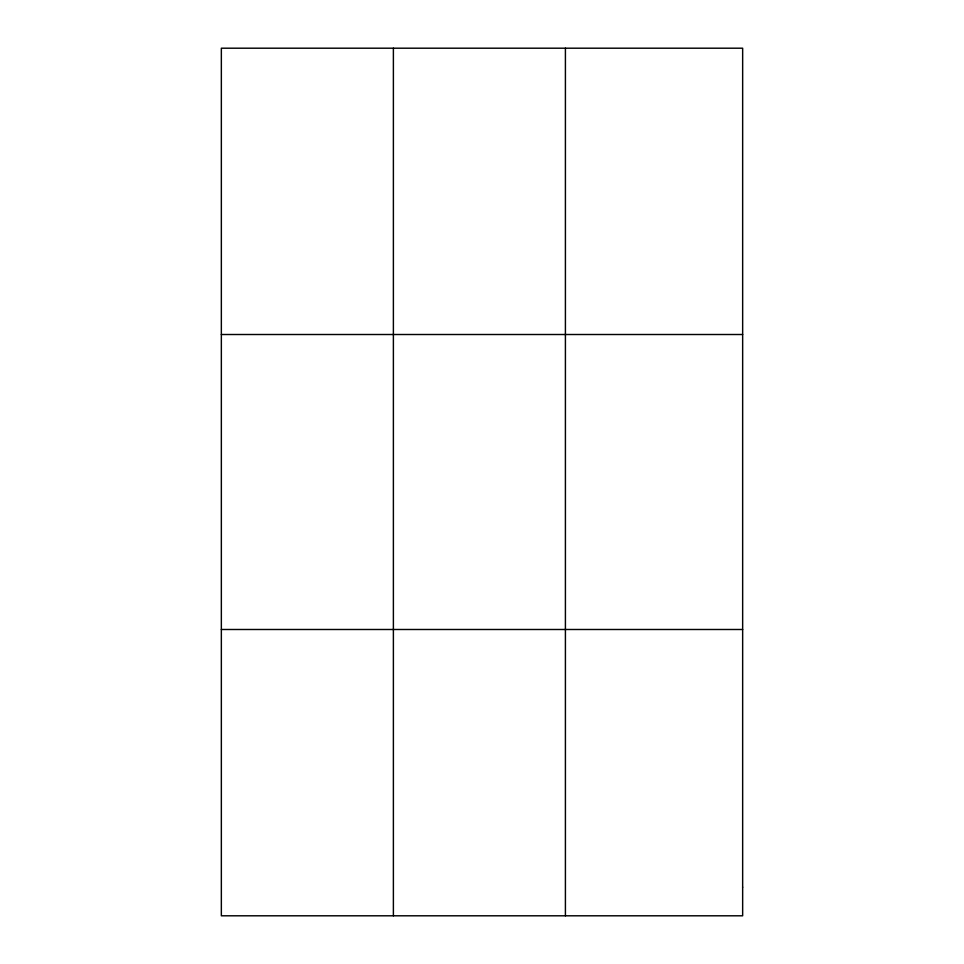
<?xml version="1.0" encoding="UTF-8"?>
<svg xmlns="http://www.w3.org/2000/svg" width="964" height="964" viewBox="0 0 964 964"><rect width="100%" height="100%" fill="white"/><g stroke="black" fill="none" stroke-linecap="round" stroke-linejoin="round"><path stroke-width="1.45" d="M393.384 48.2L393.384 915.8M565.41 48.2L565.41 915.8M221.346 334.508L742.654 334.508M221.346 629.492L742.654 629.492M742.654 887.169L742.654 915.8L221.346 915.8L221.346 48.2L742.654 48.2L742.654 887.169"/></g></svg>
